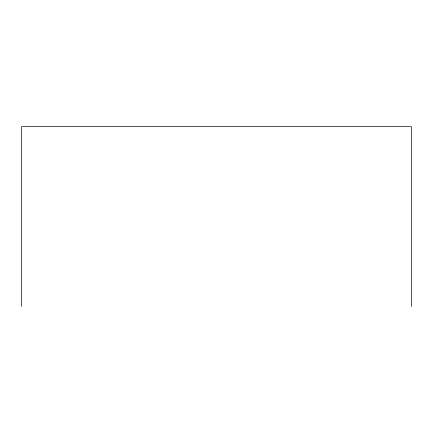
<?xml version="1.0" encoding="UTF-8"?>
<svg xmlns="http://www.w3.org/2000/svg" width="433" height="433" viewBox="0 0 433 433"><rect width="100%" height="100%" fill="white"/><g stroke="black" fill="none" stroke-linecap="round" stroke-linejoin="round"><path stroke-width="0.65" d="M411.35 306.375L411.35 126.625L21.65 126.625L21.65 306.375"/></g></svg>
